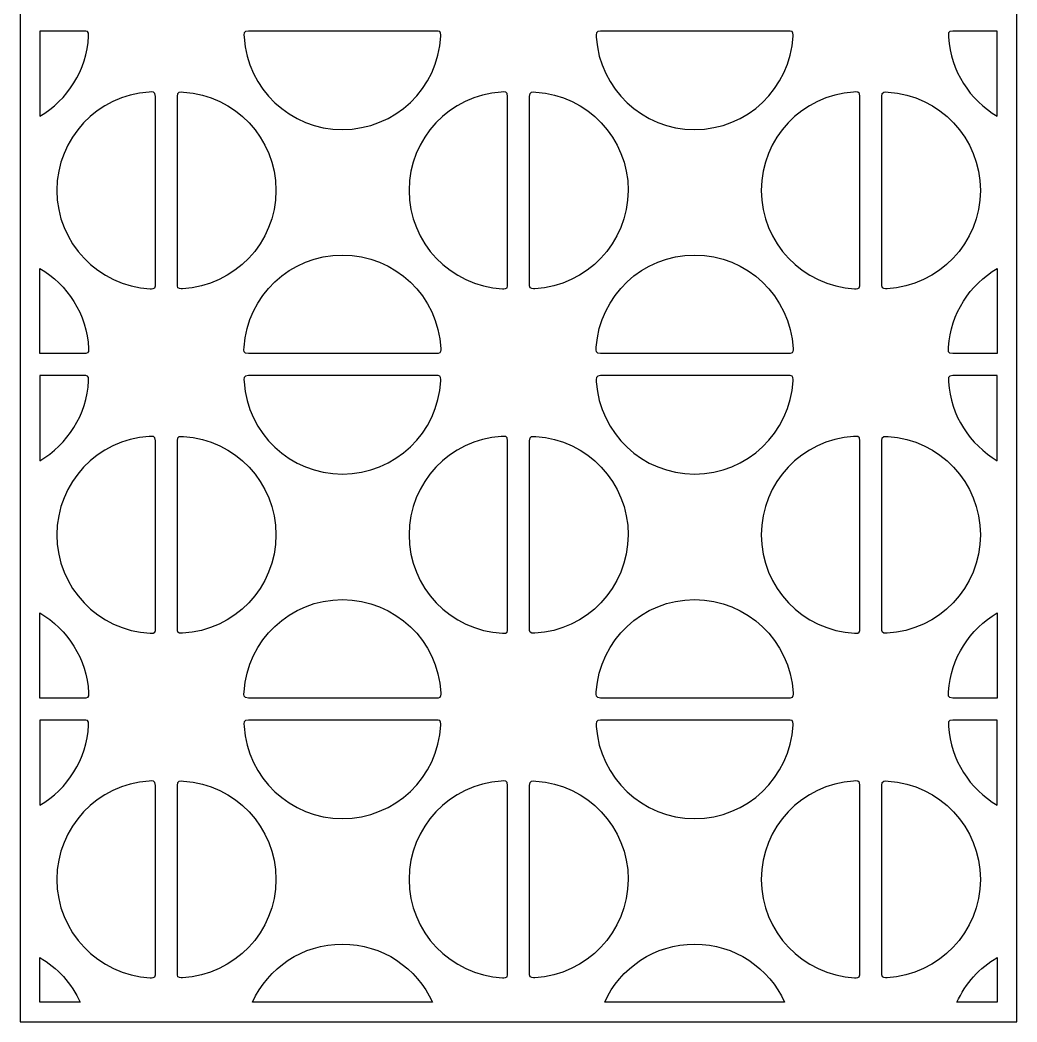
# Model space of a CAD drawing. Header units: centimetres. Extents: x -15.8 to -9.9, y -2.8 to 9.
# Drawn here: x -15.81 to -9.94, y -2.82 to 3.09 of the extents above; entities that cross this region are included whole.
import ezdxf

# ---------------------------------------------------------------- set-up
doc = ezdxf.new("R2010")
doc.units = ezdxf.units.CM
doc.header["$MEASUREMENT"] = 0
doc.layers.add('layer 1', color=7, linetype='Continuous')

msp = doc.modelspace()

# ---------------------------------------------------------------- linework, layer by layer
at = {"layer": 'layer 1', "color": 250}
for points, knots in [([(-15.81468, 9.00077), (-15.81468, 9.00077), (-9.93594, 9.00077), (-9.93594, 9.00077), (-9.93594, 9.00077), (-9.93594, 9.00077), (-9.93594, -2.82063), (-9.93594, -2.82063), (-9.93594, -2.82063), (-9.93594, -2.82063), (-15.81468, -2.82063), (-15.81468, -2.82063), (-15.81468, -2.82063), (-15.81468, -2.82063), (-15.81468, 9.00077), (-15.81468, 9.00077)], [0, 0, 0, 0, 0.2, 0.2, 0.2, 0.2, 0.4, 0.4, 0.4, 0.4, 0.6, 0.6, 0.6, 0.6, 1, 1, 1, 1]), ([(-15.69875, 3.02538), (-15.69875, 3.02538), (-15.4266, 3.02538), (-15.4266, 3.02538), (-15.4266, 3.02538), (-15.40883, 3.02538), (-15.40983, 3.00256), (-15.41037, 2.99461), (-15.41037, 2.99461), (-15.4209, 2.79304), (-15.53415, 2.61863), (-15.69875, 2.52276), (-15.69875, 2.52276), (-15.69875, 2.52276), (-15.69875, 3.02538), (-15.69875, 3.02538)], [0, 0, 0, 0, 0.2, 0.2, 0.2, 0.2, 0.4, 0.4, 0.4, 0.4, 0.6, 0.6, 0.6, 0.6, 1, 1, 1, 1]), ([(-13.91369, 3.02538), (-13.91369, 3.02538), (-13.34948, 3.02538), (-13.34948, 3.02538), (-13.34948, 3.02538), (-13.33171, 3.02538), (-13.33271, 3.00256), (-13.33325, 2.99461), (-13.33325, 2.99461), (-13.34926, 2.68794), (-13.60305, 2.44412), (-13.91369, 2.44412), (-13.91369, 2.44412), (-14.22212, 2.44412), (-14.47451, 2.68448), (-14.49377, 2.98806), (-14.49377, 2.98806), (-14.4955, 3.00865), (-14.49822, 3.02501), (-14.46822, 3.02538), (-14.46822, 3.02538), (-14.46822, 3.02538), (-13.91369, 3.02538), (-13.91369, 3.02538)], [0, 0, 0, 0, 0.1428571, 0.1428571, 0.1428571, 0.1428571, 0.2857143, 0.2857143, 0.2857143, 0.2857143, 0.4285714, 0.4285714, 0.4285714, 0.4285714, 0.5714286, 0.5714286, 0.5714286, 0.5714286, 0.7142857, 0.7142857, 0.7142857, 0.7142857, 1, 1, 1, 1]), ([(-11.83656, 3.02538), (-11.83656, 3.02538), (-11.27235, 3.02538), (-11.27235, 3.02538), (-11.27235, 3.02538), (-11.25458, 3.02538), (-11.25558, 3.00256), (-11.25612, 2.99461), (-11.25612, 2.99461), (-11.27214, 2.68794), (-11.52593, 2.44412), (-11.83656, 2.44412), (-11.83656, 2.44412), (-12.145, 2.44412), (-12.39738, 2.68448), (-12.41664, 2.98806), (-12.41664, 2.98806), (-12.41838, 3.00865), (-12.4211, 3.02501), (-12.39109, 3.02538), (-12.39109, 3.02538), (-12.39109, 3.02538), (-11.83656, 3.02538), (-11.83656, 3.02538)], [0, 0, 0, 0, 0.1428571, 0.1428571, 0.1428571, 0.1428571, 0.2857143, 0.2857143, 0.2857143, 0.2857143, 0.4285714, 0.4285714, 0.4285714, 0.4285714, 0.5714286, 0.5714286, 0.5714286, 0.5714286, 0.7142857, 0.7142857, 0.7142857, 0.7142857, 1, 1, 1, 1]), ([(-10.05188, 2.52298), (-10.2145, 2.61786), (-10.32692, 2.78942), (-10.33952, 2.98806), (-10.33952, 2.98806), (-10.34126, 3.00865), (-10.34398, 3.02501), (-10.31397, 3.02538), (-10.31397, 3.02538), (-10.31397, 3.02538), (-10.05188, 3.02538), (-10.05188, 3.02538), (-10.05188, 3.02538), (-10.05188, 3.02538), (-10.05188, 2.52298), (-10.05188, 2.52298)], [0, 0, 0, 0, 0.2, 0.2, 0.2, 0.2, 0.4, 0.4, 0.4, 0.4, 0.6, 0.6, 0.6, 0.6, 1, 1, 1, 1]), ([(-15.01652, 2.08544), (-15.01652, 2.08544), (-15.01652, 1.52123), (-15.01652, 1.52123), (-15.01652, 1.52123), (-15.01652, 1.50346), (-15.03934, 1.50446), (-15.04729, 1.505), (-15.04729, 1.505), (-15.35395, 1.52102), (-15.59778, 1.7748), (-15.59778, 2.08544), (-15.59778, 2.08544), (-15.59778, 2.39387), (-15.35741, 2.64626), (-15.05383, 2.66552), (-15.05383, 2.66552), (-15.03324, 2.66726), (-15.01688, 2.66997), (-15.01652, 2.63997), (-15.01652, 2.63997), (-15.01652, 2.63997), (-15.01652, 2.08544), (-15.01652, 2.08544)], [0, 0, 0, 0, 0.1428571, 0.1428571, 0.1428571, 0.1428571, 0.2857143, 0.2857143, 0.2857143, 0.2857143, 0.4285714, 0.4285714, 0.4285714, 0.4285714, 0.5714286, 0.5714286, 0.5714286, 0.5714286, 0.7142857, 0.7142857, 0.7142857, 0.7142857, 1, 1, 1, 1]), ([(-14.88714, 2.08544), (-14.88714, 2.08544), (-14.88714, 1.52123), (-14.88714, 1.52123), (-14.88714, 1.52123), (-14.88714, 1.50346), (-14.86432, 1.50446), (-14.85637, 1.505), (-14.85637, 1.505), (-14.5497, 1.52102), (-14.30588, 1.7748), (-14.30588, 2.08544), (-14.30588, 2.08544), (-14.30588, 2.39387), (-14.54624, 2.64626), (-14.84982, 2.66552), (-14.84982, 2.66552), (-14.87041, 2.66726), (-14.88677, 2.66997), (-14.88714, 2.63997), (-14.88714, 2.63997), (-14.88714, 2.63997), (-14.88714, 2.08544), (-14.88714, 2.08544)], [0, 0, 0, 0, 0.1428571, 0.1428571, 0.1428571, 0.1428571, 0.2857143, 0.2857143, 0.2857143, 0.2857143, 0.4285714, 0.4285714, 0.4285714, 0.4285714, 0.5714286, 0.5714286, 0.5714286, 0.5714286, 0.7142857, 0.7142857, 0.7142857, 0.7142857, 1, 1, 1, 1]), ([(-12.93939, 2.08544), (-12.93939, 2.08544), (-12.93939, 1.52123), (-12.93939, 1.52123), (-12.93939, 1.52123), (-12.93939, 1.50346), (-12.96221, 1.50446), (-12.97016, 1.505), (-12.97016, 1.505), (-13.27683, 1.52102), (-13.52065, 1.7748), (-13.52065, 2.08544), (-13.52065, 2.08544), (-13.52065, 2.39387), (-13.28029, 2.64626), (-12.97671, 2.66552), (-12.97671, 2.66552), (-12.95612, 2.66726), (-12.93976, 2.66997), (-12.93939, 2.63997), (-12.93939, 2.63997), (-12.93939, 2.63997), (-12.93939, 2.08544), (-12.93939, 2.08544)], [0, 0, 0, 0, 0.1428571, 0.1428571, 0.1428571, 0.1428571, 0.2857143, 0.2857143, 0.2857143, 0.2857143, 0.4285714, 0.4285714, 0.4285714, 0.4285714, 0.5714286, 0.5714286, 0.5714286, 0.5714286, 0.7142857, 0.7142857, 0.7142857, 0.7142857, 1, 1, 1, 1]), ([(-12.81001, 2.08544), (-12.81001, 2.08544), (-12.81001, 1.52123), (-12.81001, 1.52123), (-12.81001, 1.52123), (-12.81001, 1.50346), (-12.78719, 1.50446), (-12.77924, 1.505), (-12.77924, 1.505), (-12.47258, 1.52102), (-12.22876, 1.7748), (-12.22876, 2.08544), (-12.22876, 2.08544), (-12.22876, 2.39387), (-12.46911, 2.64626), (-12.7727, 2.66552), (-12.7727, 2.66552), (-12.79329, 2.66726), (-12.80964, 2.66997), (-12.81001, 2.63997), (-12.81001, 2.63997), (-12.81001, 2.63997), (-12.81001, 2.08544), (-12.81001, 2.08544)], [0, 0, 0, 0, 0.1428571, 0.1428571, 0.1428571, 0.1428571, 0.2857143, 0.2857143, 0.2857143, 0.2857143, 0.4285714, 0.4285714, 0.4285714, 0.4285714, 0.5714286, 0.5714286, 0.5714286, 0.5714286, 0.7142857, 0.7142857, 0.7142857, 0.7142857, 1, 1, 1, 1]), ([(-10.86227, 2.08544), (-10.86227, 2.08544), (-10.86227, 1.52123), (-10.86227, 1.52123), (-10.86227, 1.52123), (-10.86227, 1.50346), (-10.88509, 1.50446), (-10.89304, 1.505), (-10.89304, 1.505), (-11.1997, 1.52102), (-11.44353, 1.7748), (-11.44353, 2.08544), (-11.44353, 2.08544), (-11.44353, 2.39387), (-11.20317, 2.64626), (-10.89959, 2.66552), (-10.89959, 2.66552), (-10.879, 2.66726), (-10.86264, 2.66997), (-10.86227, 2.63997), (-10.86227, 2.63997), (-10.86227, 2.63997), (-10.86227, 2.08544), (-10.86227, 2.08544)], [0, 0, 0, 0, 0.1428571, 0.1428571, 0.1428571, 0.1428571, 0.2857143, 0.2857143, 0.2857143, 0.2857143, 0.4285714, 0.4285714, 0.4285714, 0.4285714, 0.5714286, 0.5714286, 0.5714286, 0.5714286, 0.7142857, 0.7142857, 0.7142857, 0.7142857, 1, 1, 1, 1]), ([(-10.73289, 2.08544), (-10.73289, 2.08544), (-10.73289, 1.52123), (-10.73289, 1.52123), (-10.73289, 1.52123), (-10.73289, 1.50346), (-10.71007, 1.50446), (-10.70212, 1.505), (-10.70212, 1.505), (-10.39545, 1.52102), (-10.15163, 1.7748), (-10.15163, 2.08544), (-10.15163, 2.08544), (-10.15163, 2.39387), (-10.39199, 2.64626), (-10.69557, 2.66552), (-10.69557, 2.66552), (-10.71616, 2.66726), (-10.73252, 2.66997), (-10.73289, 2.63997), (-10.73289, 2.63997), (-10.73289, 2.63997), (-10.73289, 2.08544), (-10.73289, 2.08544)], [0, 0, 0, 0, 0.1428571, 0.1428571, 0.1428571, 0.1428571, 0.2857143, 0.2857143, 0.2857143, 0.2857143, 0.4285714, 0.4285714, 0.4285714, 0.4285714, 0.5714286, 0.5714286, 0.5714286, 0.5714286, 0.7142857, 0.7142857, 0.7142857, 0.7142857, 1, 1, 1, 1]), ([(-13.91369, 1.12239), (-13.91369, 1.12239), (-13.34948, 1.12239), (-13.34948, 1.12239), (-13.34948, 1.12239), (-13.33171, 1.12239), (-13.33271, 1.14521), (-13.33325, 1.15316), (-13.33325, 1.15316), (-13.34926, 1.45983), (-13.60305, 1.70365), (-13.91369, 1.70365), (-13.91369, 1.70365), (-14.22212, 1.70365), (-14.47451, 1.46329), (-14.49377, 1.15971), (-14.49377, 1.15971), (-14.4955, 1.13912), (-14.49822, 1.12276), (-14.46822, 1.12239), (-14.46822, 1.12239), (-14.46822, 1.12239), (-13.91369, 1.12239), (-13.91369, 1.12239)], [0, 0, 0, 0, 0.1428571, 0.1428571, 0.1428571, 0.1428571, 0.2857143, 0.2857143, 0.2857143, 0.2857143, 0.4285714, 0.4285714, 0.4285714, 0.4285714, 0.5714286, 0.5714286, 0.5714286, 0.5714286, 0.7142857, 0.7142857, 0.7142857, 0.7142857, 1, 1, 1, 1]), ([(-11.83656, 1.12239), (-11.83656, 1.12239), (-11.27235, 1.12239), (-11.27235, 1.12239), (-11.27235, 1.12239), (-11.25458, 1.12239), (-11.25558, 1.14521), (-11.25612, 1.15316), (-11.25612, 1.15316), (-11.27214, 1.45983), (-11.52593, 1.70365), (-11.83656, 1.70365), (-11.83656, 1.70365), (-12.145, 1.70365), (-12.39738, 1.46329), (-12.41664, 1.15971), (-12.41664, 1.15971), (-12.41838, 1.13912), (-12.4211, 1.12276), (-12.39109, 1.12239), (-12.39109, 1.12239), (-12.39109, 1.12239), (-11.83656, 1.12239), (-11.83656, 1.12239)], [0, 0, 0, 0, 0.1428571, 0.1428571, 0.1428571, 0.1428571, 0.2857143, 0.2857143, 0.2857143, 0.2857143, 0.4285714, 0.4285714, 0.4285714, 0.4285714, 0.5714286, 0.5714286, 0.5714286, 0.5714286, 0.7142857, 0.7142857, 0.7142857, 0.7142857, 1, 1, 1, 1]), ([(-15.69875, 1.12239), (-15.69875, 1.12239), (-15.4266, 1.12239), (-15.4266, 1.12239), (-15.4266, 1.12239), (-15.40883, 1.12239), (-15.40983, 1.14521), (-15.41037, 1.15316), (-15.41037, 1.15316), (-15.4209, 1.35473), (-15.53415, 1.52915), (-15.69875, 1.62502), (-15.69875, 1.62502), (-15.69875, 1.62502), (-15.69875, 1.12239), (-15.69875, 1.12239)], [0, 0, 0, 0, 0.2, 0.2, 0.2, 0.2, 0.4, 0.4, 0.4, 0.4, 0.6, 0.6, 0.6, 0.6, 1, 1, 1, 1]), ([(-10.05188, 1.6248), (-10.2145, 1.52992), (-10.32692, 1.35835), (-10.33952, 1.15971), (-10.33952, 1.15971), (-10.34126, 1.13912), (-10.34398, 1.12276), (-10.31397, 1.12239), (-10.31397, 1.12239), (-10.31397, 1.12239), (-10.05188, 1.12239), (-10.05188, 1.12239), (-10.05188, 1.12239), (-10.05188, 1.12239), (-10.05188, 1.6248), (-10.05188, 1.6248)], [0, 0, 0, 0, 0.2, 0.2, 0.2, 0.2, 0.4, 0.4, 0.4, 0.4, 0.6, 0.6, 0.6, 0.6, 1, 1, 1, 1]), ([(-15.69875, 0.99302), (-15.69875, 0.99302), (-15.4266, 0.99302), (-15.4266, 0.99302), (-15.4266, 0.99302), (-15.40883, 0.99302), (-15.40983, 0.97019), (-15.41037, 0.96225), (-15.41037, 0.96225), (-15.4209, 0.76068), (-15.53415, 0.58627), (-15.69875, 0.49039), (-15.69875, 0.49039), (-15.69875, 0.49039), (-15.69875, 0.99302), (-15.69875, 0.99302)], [0, 0, 0, 0, 0.2, 0.2, 0.2, 0.2, 0.4, 0.4, 0.4, 0.4, 0.6, 0.6, 0.6, 0.6, 1, 1, 1, 1]), ([(-13.91369, 0.99302), (-13.91369, 0.99302), (-13.34948, 0.99302), (-13.34948, 0.99302), (-13.34948, 0.99302), (-13.33171, 0.99302), (-13.33271, 0.97019), (-13.33325, 0.96225), (-13.33325, 0.96225), (-13.34926, 0.65558), (-13.60305, 0.41176), (-13.91369, 0.41176), (-13.91369, 0.41176), (-14.22212, 0.41176), (-14.47451, 0.65212), (-14.49377, 0.9557), (-14.49377, 0.9557), (-14.4955, 0.97629), (-14.49822, 0.99265), (-14.46822, 0.99302), (-14.46822, 0.99302), (-14.46822, 0.99302), (-13.91369, 0.99302), (-13.91369, 0.99302)], [0, 0, 0, 0, 0.1428571, 0.1428571, 0.1428571, 0.1428571, 0.2857143, 0.2857143, 0.2857143, 0.2857143, 0.4285714, 0.4285714, 0.4285714, 0.4285714, 0.5714286, 0.5714286, 0.5714286, 0.5714286, 0.7142857, 0.7142857, 0.7142857, 0.7142857, 1, 1, 1, 1]), ([(-11.83656, 0.99302), (-11.83656, 0.99302), (-11.27235, 0.99302), (-11.27235, 0.99302), (-11.27235, 0.99302), (-11.25458, 0.99302), (-11.25558, 0.97019), (-11.25612, 0.96225), (-11.25612, 0.96225), (-11.27214, 0.65558), (-11.52593, 0.41176), (-11.83656, 0.41176), (-11.83656, 0.41176), (-12.145, 0.41176), (-12.39738, 0.65212), (-12.41664, 0.9557), (-12.41664, 0.9557), (-12.41838, 0.97629), (-12.4211, 0.99265), (-12.39109, 0.99302), (-12.39109, 0.99302), (-12.39109, 0.99302), (-11.83656, 0.99302), (-11.83656, 0.99302)], [0, 0, 0, 0, 0.1428571, 0.1428571, 0.1428571, 0.1428571, 0.2857143, 0.2857143, 0.2857143, 0.2857143, 0.4285714, 0.4285714, 0.4285714, 0.4285714, 0.5714286, 0.5714286, 0.5714286, 0.5714286, 0.7142857, 0.7142857, 0.7142857, 0.7142857, 1, 1, 1, 1]), ([(-10.05188, 0.49062), (-10.2145, 0.5855), (-10.32692, 0.75706), (-10.33952, 0.9557), (-10.33952, 0.9557), (-10.34126, 0.97629), (-10.34398, 0.99265), (-10.31397, 0.99302), (-10.31397, 0.99302), (-10.31397, 0.99302), (-10.05188, 0.99302), (-10.05188, 0.99302), (-10.05188, 0.99302), (-10.05188, 0.99302), (-10.05188, 0.49062), (-10.05188, 0.49062)], [0, 0, 0, 0, 0.2, 0.2, 0.2, 0.2, 0.4, 0.4, 0.4, 0.4, 0.6, 0.6, 0.6, 0.6, 1, 1, 1, 1]), ([(-15.01652, 0.05307), (-15.01652, 0.05307), (-15.01652, -0.51114), (-15.01652, -0.51114), (-15.01652, -0.51114), (-15.01652, -0.52891), (-15.03934, -0.52791), (-15.04729, -0.52737), (-15.04729, -0.52737), (-15.35395, -0.51135), (-15.59778, -0.25756), (-15.59778, 0.05307), (-15.59778, 0.05307), (-15.59778, 0.36151), (-15.35741, 0.61389), (-15.05383, 0.63316), (-15.05383, 0.63316), (-15.03324, 0.63489), (-15.01688, 0.63761), (-15.01652, 0.60761), (-15.01652, 0.60761), (-15.01652, 0.60761), (-15.01652, 0.05307), (-15.01652, 0.05307)], [0, 0, 0, 0, 0.1428571, 0.1428571, 0.1428571, 0.1428571, 0.2857143, 0.2857143, 0.2857143, 0.2857143, 0.4285714, 0.4285714, 0.4285714, 0.4285714, 0.5714286, 0.5714286, 0.5714286, 0.5714286, 0.7142857, 0.7142857, 0.7142857, 0.7142857, 1, 1, 1, 1]), ([(-14.88714, 0.05307), (-14.88714, 0.05307), (-14.88714, -0.51114), (-14.88714, -0.51114), (-14.88714, -0.51114), (-14.88714, -0.52891), (-14.86432, -0.52791), (-14.85637, -0.52737), (-14.85637, -0.52737), (-14.5497, -0.51135), (-14.30588, -0.25756), (-14.30588, 0.05307), (-14.30588, 0.05307), (-14.30588, 0.36151), (-14.54624, 0.61389), (-14.84982, 0.63316), (-14.84982, 0.63316), (-14.87041, 0.63489), (-14.88677, 0.63761), (-14.88714, 0.60761), (-14.88714, 0.60761), (-14.88714, 0.60761), (-14.88714, 0.05307), (-14.88714, 0.05307)], [0, 0, 0, 0, 0.1428571, 0.1428571, 0.1428571, 0.1428571, 0.2857143, 0.2857143, 0.2857143, 0.2857143, 0.4285714, 0.4285714, 0.4285714, 0.4285714, 0.5714286, 0.5714286, 0.5714286, 0.5714286, 0.7142857, 0.7142857, 0.7142857, 0.7142857, 1, 1, 1, 1]), ([(-12.93939, 0.05307), (-12.93939, 0.05307), (-12.93939, -0.51114), (-12.93939, -0.51114), (-12.93939, -0.51114), (-12.93939, -0.52891), (-12.96221, -0.52791), (-12.97016, -0.52737), (-12.97016, -0.52737), (-13.27683, -0.51135), (-13.52065, -0.25756), (-13.52065, 0.05307), (-13.52065, 0.05307), (-13.52065, 0.36151), (-13.28029, 0.61389), (-12.97671, 0.63316), (-12.97671, 0.63316), (-12.95612, 0.63489), (-12.93976, 0.63761), (-12.93939, 0.60761), (-12.93939, 0.60761), (-12.93939, 0.60761), (-12.93939, 0.05307), (-12.93939, 0.05307)], [0, 0, 0, 0, 0.1428571, 0.1428571, 0.1428571, 0.1428571, 0.2857143, 0.2857143, 0.2857143, 0.2857143, 0.4285714, 0.4285714, 0.4285714, 0.4285714, 0.5714286, 0.5714286, 0.5714286, 0.5714286, 0.7142857, 0.7142857, 0.7142857, 0.7142857, 1, 1, 1, 1]), ([(-12.81001, 0.05307), (-12.81001, 0.05307), (-12.81001, -0.51114), (-12.81001, -0.51114), (-12.81001, -0.51114), (-12.81001, -0.52891), (-12.78719, -0.52791), (-12.77924, -0.52737), (-12.77924, -0.52737), (-12.47258, -0.51135), (-12.22876, -0.25756), (-12.22876, 0.05307), (-12.22876, 0.05307), (-12.22876, 0.36151), (-12.46911, 0.61389), (-12.7727, 0.63316), (-12.7727, 0.63316), (-12.79329, 0.63489), (-12.80964, 0.63761), (-12.81001, 0.60761), (-12.81001, 0.60761), (-12.81001, 0.60761), (-12.81001, 0.05307), (-12.81001, 0.05307)], [0, 0, 0, 0, 0.1428571, 0.1428571, 0.1428571, 0.1428571, 0.2857143, 0.2857143, 0.2857143, 0.2857143, 0.4285714, 0.4285714, 0.4285714, 0.4285714, 0.5714286, 0.5714286, 0.5714286, 0.5714286, 0.7142857, 0.7142857, 0.7142857, 0.7142857, 1, 1, 1, 1]), ([(-10.86227, 0.05307), (-10.86227, 0.05307), (-10.86227, -0.51114), (-10.86227, -0.51114), (-10.86227, -0.51114), (-10.86227, -0.52891), (-10.88509, -0.52791), (-10.89304, -0.52737), (-10.89304, -0.52737), (-11.1997, -0.51135), (-11.44353, -0.25756), (-11.44353, 0.05307), (-11.44353, 0.05307), (-11.44353, 0.36151), (-11.20317, 0.61389), (-10.89959, 0.63316), (-10.89959, 0.63316), (-10.879, 0.63489), (-10.86264, 0.63761), (-10.86227, 0.60761), (-10.86227, 0.60761), (-10.86227, 0.60761), (-10.86227, 0.05307), (-10.86227, 0.05307)], [0, 0, 0, 0, 0.1428571, 0.1428571, 0.1428571, 0.1428571, 0.2857143, 0.2857143, 0.2857143, 0.2857143, 0.4285714, 0.4285714, 0.4285714, 0.4285714, 0.5714286, 0.5714286, 0.5714286, 0.5714286, 0.7142857, 0.7142857, 0.7142857, 0.7142857, 1, 1, 1, 1]), ([(-10.73289, 0.05307), (-10.73289, 0.05307), (-10.73289, -0.51114), (-10.73289, -0.51114), (-10.73289, -0.51114), (-10.73289, -0.52891), (-10.71007, -0.52791), (-10.70212, -0.52737), (-10.70212, -0.52737), (-10.39545, -0.51135), (-10.15163, -0.25756), (-10.15163, 0.05307), (-10.15163, 0.05307), (-10.15163, 0.36151), (-10.39199, 0.61389), (-10.69557, 0.63316), (-10.69557, 0.63316), (-10.71616, 0.63489), (-10.73252, 0.63761), (-10.73289, 0.60761), (-10.73289, 0.60761), (-10.73289, 0.60761), (-10.73289, 0.05307), (-10.73289, 0.05307)], [0, 0, 0, 0, 0.1428571, 0.1428571, 0.1428571, 0.1428571, 0.2857143, 0.2857143, 0.2857143, 0.2857143, 0.4285714, 0.4285714, 0.4285714, 0.4285714, 0.5714286, 0.5714286, 0.5714286, 0.5714286, 0.7142857, 0.7142857, 0.7142857, 0.7142857, 1, 1, 1, 1]), ([(-13.91369, -0.90997), (-13.91369, -0.90997), (-13.34948, -0.90997), (-13.34948, -0.90997), (-13.34948, -0.90997), (-13.33171, -0.90997), (-13.33271, -0.88715), (-13.33325, -0.8792), (-13.33325, -0.8792), (-13.34926, -0.57254), (-13.60305, -0.32871), (-13.91369, -0.32871), (-13.91369, -0.32871), (-14.22212, -0.32871), (-14.47451, -0.56907), (-14.49377, -0.87266), (-14.49377, -0.87266), (-14.4955, -0.89324), (-14.49822, -0.9096), (-14.46822, -0.90997), (-14.46822, -0.90997), (-14.46822, -0.90997), (-13.91369, -0.90997), (-13.91369, -0.90997)], [0, 0, 0, 0, 0.1428571, 0.1428571, 0.1428571, 0.1428571, 0.2857143, 0.2857143, 0.2857143, 0.2857143, 0.4285714, 0.4285714, 0.4285714, 0.4285714, 0.5714286, 0.5714286, 0.5714286, 0.5714286, 0.7142857, 0.7142857, 0.7142857, 0.7142857, 1, 1, 1, 1]), ([(-11.83656, -0.90997), (-11.83656, -0.90997), (-11.27235, -0.90997), (-11.27235, -0.90997), (-11.27235, -0.90997), (-11.25458, -0.90997), (-11.25558, -0.88715), (-11.25612, -0.8792), (-11.25612, -0.8792), (-11.27214, -0.57254), (-11.52593, -0.32871), (-11.83656, -0.32871), (-11.83656, -0.32871), (-12.145, -0.32871), (-12.39738, -0.56907), (-12.41664, -0.87266), (-12.41664, -0.87266), (-12.41838, -0.89324), (-12.4211, -0.9096), (-12.39109, -0.90997), (-12.39109, -0.90997), (-12.39109, -0.90997), (-11.83656, -0.90997), (-11.83656, -0.90997)], [0, 0, 0, 0, 0.1428571, 0.1428571, 0.1428571, 0.1428571, 0.2857143, 0.2857143, 0.2857143, 0.2857143, 0.4285714, 0.4285714, 0.4285714, 0.4285714, 0.5714286, 0.5714286, 0.5714286, 0.5714286, 0.7142857, 0.7142857, 0.7142857, 0.7142857, 1, 1, 1, 1]), ([(-15.69875, -0.90997), (-15.69875, -0.90997), (-15.4266, -0.90997), (-15.4266, -0.90997), (-15.4266, -0.90997), (-15.40883, -0.90997), (-15.40983, -0.88715), (-15.41037, -0.8792), (-15.41037, -0.8792), (-15.4209, -0.67763), (-15.53415, -0.50322), (-15.69875, -0.40734), (-15.69875, -0.40734), (-15.69875, -0.40734), (-15.69875, -0.90997), (-15.69875, -0.90997)], [0, 0, 0, 0, 0.2, 0.2, 0.2, 0.2, 0.4, 0.4, 0.4, 0.4, 0.6, 0.6, 0.6, 0.6, 1, 1, 1, 1]), ([(-10.05188, -0.40757), (-10.2145, -0.50245), (-10.32692, -0.67401), (-10.33952, -0.87266), (-10.33952, -0.87266), (-10.34126, -0.89324), (-10.34398, -0.9096), (-10.31397, -0.90997), (-10.31397, -0.90997), (-10.31397, -0.90997), (-10.05188, -0.90997), (-10.05188, -0.90997), (-10.05188, -0.90997), (-10.05188, -0.90997), (-10.05188, -0.40757), (-10.05188, -0.40757)], [0, 0, 0, 0, 0.2, 0.2, 0.2, 0.2, 0.4, 0.4, 0.4, 0.4, 0.6, 0.6, 0.6, 0.6, 1, 1, 1, 1]), ([(-15.69875, -1.03935), (-15.69875, -1.03935), (-15.4266, -1.03935), (-15.4266, -1.03935), (-15.4266, -1.03935), (-15.40883, -1.03935), (-15.40983, -1.06217), (-15.41037, -1.07012), (-15.41037, -1.07012), (-15.4209, -1.27169), (-15.53415, -1.4461), (-15.69875, -1.54197), (-15.69875, -1.54197), (-15.69875, -1.54197), (-15.69875, -1.03935), (-15.69875, -1.03935)], [0, 0, 0, 0, 0.2, 0.2, 0.2, 0.2, 0.4, 0.4, 0.4, 0.4, 0.6, 0.6, 0.6, 0.6, 1, 1, 1, 1]), ([(-13.91369, -1.03935), (-13.91369, -1.03935), (-13.34948, -1.03935), (-13.34948, -1.03935), (-13.34948, -1.03935), (-13.33171, -1.03935), (-13.33271, -1.06217), (-13.33325, -1.07012), (-13.33325, -1.07012), (-13.34926, -1.37679), (-13.60305, -1.62061), (-13.91369, -1.62061), (-13.91369, -1.62061), (-14.22212, -1.62061), (-14.47451, -1.38025), (-14.49377, -1.07667), (-14.49377, -1.07667), (-14.4955, -1.05608), (-14.49822, -1.03972), (-14.46822, -1.03935), (-14.46822, -1.03935), (-14.46822, -1.03935), (-13.91369, -1.03935), (-13.91369, -1.03935)], [0, 0, 0, 0, 0.1428571, 0.1428571, 0.1428571, 0.1428571, 0.2857143, 0.2857143, 0.2857143, 0.2857143, 0.4285714, 0.4285714, 0.4285714, 0.4285714, 0.5714286, 0.5714286, 0.5714286, 0.5714286, 0.7142857, 0.7142857, 0.7142857, 0.7142857, 1, 1, 1, 1]), ([(-11.83656, -1.03935), (-11.83656, -1.03935), (-11.27235, -1.03935), (-11.27235, -1.03935), (-11.27235, -1.03935), (-11.25458, -1.03935), (-11.25558, -1.06217), (-11.25612, -1.07012), (-11.25612, -1.07012), (-11.27214, -1.37679), (-11.52593, -1.62061), (-11.83656, -1.62061), (-11.83656, -1.62061), (-12.145, -1.62061), (-12.39738, -1.38025), (-12.41664, -1.07667), (-12.41664, -1.07667), (-12.41838, -1.05608), (-12.4211, -1.03972), (-12.39109, -1.03935), (-12.39109, -1.03935), (-12.39109, -1.03935), (-11.83656, -1.03935), (-11.83656, -1.03935)], [0, 0, 0, 0, 0.1428571, 0.1428571, 0.1428571, 0.1428571, 0.2857143, 0.2857143, 0.2857143, 0.2857143, 0.4285714, 0.4285714, 0.4285714, 0.4285714, 0.5714286, 0.5714286, 0.5714286, 0.5714286, 0.7142857, 0.7142857, 0.7142857, 0.7142857, 1, 1, 1, 1]), ([(-10.05188, -1.54175), (-10.2145, -1.44687), (-10.32692, -1.27531), (-10.33952, -1.07667), (-10.33952, -1.07667), (-10.34126, -1.05608), (-10.34398, -1.03972), (-10.31397, -1.03935), (-10.31397, -1.03935), (-10.31397, -1.03935), (-10.05188, -1.03935), (-10.05188, -1.03935), (-10.05188, -1.03935), (-10.05188, -1.03935), (-10.05188, -1.54175), (-10.05188, -1.54175)], [0, 0, 0, 0, 0.2, 0.2, 0.2, 0.2, 0.4, 0.4, 0.4, 0.4, 0.6, 0.6, 0.6, 0.6, 1, 1, 1, 1]), ([(-15.01652, -1.97929), (-15.01652, -1.97929), (-15.01652, -2.5435), (-15.01652, -2.5435), (-15.01652, -2.5435), (-15.01652, -2.56127), (-15.03934, -2.56027), (-15.04729, -2.55973), (-15.04729, -2.55973), (-15.35395, -2.54371), (-15.59778, -2.28993), (-15.59778, -1.97929), (-15.59778, -1.97929), (-15.59778, -1.67086), (-15.35741, -1.41847), (-15.05383, -1.39921), (-15.05383, -1.39921), (-15.03324, -1.39747), (-15.01688, -1.39476), (-15.01652, -1.42476), (-15.01652, -1.42476), (-15.01652, -1.42476), (-15.01652, -1.97929), (-15.01652, -1.97929)], [0, 0, 0, 0, 0.1428571, 0.1428571, 0.1428571, 0.1428571, 0.2857143, 0.2857143, 0.2857143, 0.2857143, 0.4285714, 0.4285714, 0.4285714, 0.4285714, 0.5714286, 0.5714286, 0.5714286, 0.5714286, 0.7142857, 0.7142857, 0.7142857, 0.7142857, 1, 1, 1, 1]), ([(-14.88714, -1.97929), (-14.88714, -1.97929), (-14.88714, -2.5435), (-14.88714, -2.5435), (-14.88714, -2.5435), (-14.88714, -2.56127), (-14.86432, -2.56027), (-14.85637, -2.55973), (-14.85637, -2.55973), (-14.5497, -2.54371), (-14.30588, -2.28993), (-14.30588, -1.97929), (-14.30588, -1.97929), (-14.30588, -1.67086), (-14.54624, -1.41847), (-14.84982, -1.39921), (-14.84982, -1.39921), (-14.87041, -1.39747), (-14.88677, -1.39476), (-14.88714, -1.42476), (-14.88714, -1.42476), (-14.88714, -1.42476), (-14.88714, -1.97929), (-14.88714, -1.97929)], [0, 0, 0, 0, 0.1428571, 0.1428571, 0.1428571, 0.1428571, 0.2857143, 0.2857143, 0.2857143, 0.2857143, 0.4285714, 0.4285714, 0.4285714, 0.4285714, 0.5714286, 0.5714286, 0.5714286, 0.5714286, 0.7142857, 0.7142857, 0.7142857, 0.7142857, 1, 1, 1, 1]), ([(-12.93939, -1.97929), (-12.93939, -1.97929), (-12.93939, -2.5435), (-12.93939, -2.5435), (-12.93939, -2.5435), (-12.93939, -2.56127), (-12.96221, -2.56027), (-12.97016, -2.55973), (-12.97016, -2.55973), (-13.27683, -2.54371), (-13.52065, -2.28993), (-13.52065, -1.97929), (-13.52065, -1.97929), (-13.52065, -1.67086), (-13.28029, -1.41847), (-12.97671, -1.39921), (-12.97671, -1.39921), (-12.95612, -1.39747), (-12.93976, -1.39476), (-12.93939, -1.42476), (-12.93939, -1.42476), (-12.93939, -1.42476), (-12.93939, -1.97929), (-12.93939, -1.97929)], [0, 0, 0, 0, 0.1428571, 0.1428571, 0.1428571, 0.1428571, 0.2857143, 0.2857143, 0.2857143, 0.2857143, 0.4285714, 0.4285714, 0.4285714, 0.4285714, 0.5714286, 0.5714286, 0.5714286, 0.5714286, 0.7142857, 0.7142857, 0.7142857, 0.7142857, 1, 1, 1, 1]), ([(-12.81001, -1.97929), (-12.81001, -1.97929), (-12.81001, -2.5435), (-12.81001, -2.5435), (-12.81001, -2.5435), (-12.81001, -2.56127), (-12.78719, -2.56027), (-12.77924, -2.55973), (-12.77924, -2.55973), (-12.47258, -2.54371), (-12.22876, -2.28993), (-12.22876, -1.97929), (-12.22876, -1.97929), (-12.22876, -1.67086), (-12.46911, -1.41847), (-12.7727, -1.39921), (-12.7727, -1.39921), (-12.79329, -1.39747), (-12.80964, -1.39476), (-12.81001, -1.42476), (-12.81001, -1.42476), (-12.81001, -1.42476), (-12.81001, -1.97929), (-12.81001, -1.97929)], [0, 0, 0, 0, 0.1428571, 0.1428571, 0.1428571, 0.1428571, 0.2857143, 0.2857143, 0.2857143, 0.2857143, 0.4285714, 0.4285714, 0.4285714, 0.4285714, 0.5714286, 0.5714286, 0.5714286, 0.5714286, 0.7142857, 0.7142857, 0.7142857, 0.7142857, 1, 1, 1, 1]), ([(-10.86227, -1.97929), (-10.86227, -1.97929), (-10.86227, -2.5435), (-10.86227, -2.5435), (-10.86227, -2.5435), (-10.86227, -2.56127), (-10.88509, -2.56027), (-10.89304, -2.55973), (-10.89304, -2.55973), (-11.1997, -2.54371), (-11.44353, -2.28993), (-11.44353, -1.97929), (-11.44353, -1.97929), (-11.44353, -1.67086), (-11.20317, -1.41847), (-10.89959, -1.39921), (-10.89959, -1.39921), (-10.879, -1.39747), (-10.86264, -1.39476), (-10.86227, -1.42476), (-10.86227, -1.42476), (-10.86227, -1.42476), (-10.86227, -1.97929), (-10.86227, -1.97929)], [0, 0, 0, 0, 0.1428571, 0.1428571, 0.1428571, 0.1428571, 0.2857143, 0.2857143, 0.2857143, 0.2857143, 0.4285714, 0.4285714, 0.4285714, 0.4285714, 0.5714286, 0.5714286, 0.5714286, 0.5714286, 0.7142857, 0.7142857, 0.7142857, 0.7142857, 1, 1, 1, 1]), ([(-10.73289, -1.97929), (-10.73289, -1.97929), (-10.73289, -2.5435), (-10.73289, -2.5435), (-10.73289, -2.5435), (-10.73289, -2.56127), (-10.71007, -2.56027), (-10.70212, -2.55973), (-10.70212, -2.55973), (-10.39545, -2.54371), (-10.15163, -2.28993), (-10.15163, -1.97929), (-10.15163, -1.97929), (-10.15163, -1.67086), (-10.39199, -1.41847), (-10.69557, -1.39921), (-10.69557, -1.39921), (-10.71616, -1.39747), (-10.73252, -1.39476), (-10.73289, -1.42476), (-10.73289, -1.42476), (-10.73289, -1.42476), (-10.73289, -1.97929), (-10.73289, -1.97929)], [0, 0, 0, 0, 0.1428571, 0.1428571, 0.1428571, 0.1428571, 0.2857143, 0.2857143, 0.2857143, 0.2857143, 0.4285714, 0.4285714, 0.4285714, 0.4285714, 0.5714286, 0.5714286, 0.5714286, 0.5714286, 0.7142857, 0.7142857, 0.7142857, 0.7142857, 1, 1, 1, 1]), ([(-13.38314, -2.7047), (-13.47401, -2.50218), (-13.67738, -2.36108), (-13.91369, -2.36108), (-13.91369, -2.36108), (-14.15, -2.36108), (-14.35341, -2.50218), (-14.44428, -2.7047), (-14.44428, -2.7047), (-14.44428, -2.7047), (-13.38314, -2.7047), (-13.38314, -2.7047)], [0, 0, 0, 0, 0.25, 0.25, 0.25, 0.25, 0.5, 0.5, 0.5, 0.5, 1, 1, 1, 1]), ([(-11.30602, -2.7047), (-11.39689, -2.50218), (-11.60026, -2.36108), (-11.83656, -2.36108), (-11.83656, -2.36108), (-12.07288, -2.36108), (-12.27629, -2.50218), (-12.36716, -2.7047), (-12.36716, -2.7047), (-12.36716, -2.7047), (-11.30602, -2.7047), (-11.30602, -2.7047)], [0, 0, 0, 0, 0.25, 0.25, 0.25, 0.25, 0.5, 0.5, 0.5, 0.5, 1, 1, 1, 1]), ([(-15.46024, -2.7047), (-15.51017, -2.59342), (-15.59407, -2.50068), (-15.69875, -2.43971), (-15.69875, -2.43971), (-15.69875, -2.43971), (-15.69875, -2.7047), (-15.69875, -2.7047), (-15.69875, -2.7047), (-15.69875, -2.7047), (-15.46024, -2.7047), (-15.46024, -2.7047)], [0, 0, 0, 0, 0.25, 0.25, 0.25, 0.25, 0.5, 0.5, 0.5, 0.5, 1, 1, 1, 1]), ([(-10.05188, -2.43993), (-10.15638, -2.50091), (-10.24016, -2.59355), (-10.29003, -2.7047), (-10.29003, -2.7047), (-10.29003, -2.7047), (-10.05188, -2.7047), (-10.05188, -2.7047), (-10.05188, -2.7047), (-10.05188, -2.7047), (-10.05188, -2.43993), (-10.05188, -2.43993)], [0, 0, 0, 0, 0.25, 0.25, 0.25, 0.25, 0.5, 0.5, 0.5, 0.5, 1, 1, 1, 1])]:
    msp.add_open_spline(points, degree=3, knots=knots, dxfattribs=at)

doc.saveas('drawing.dxf')
